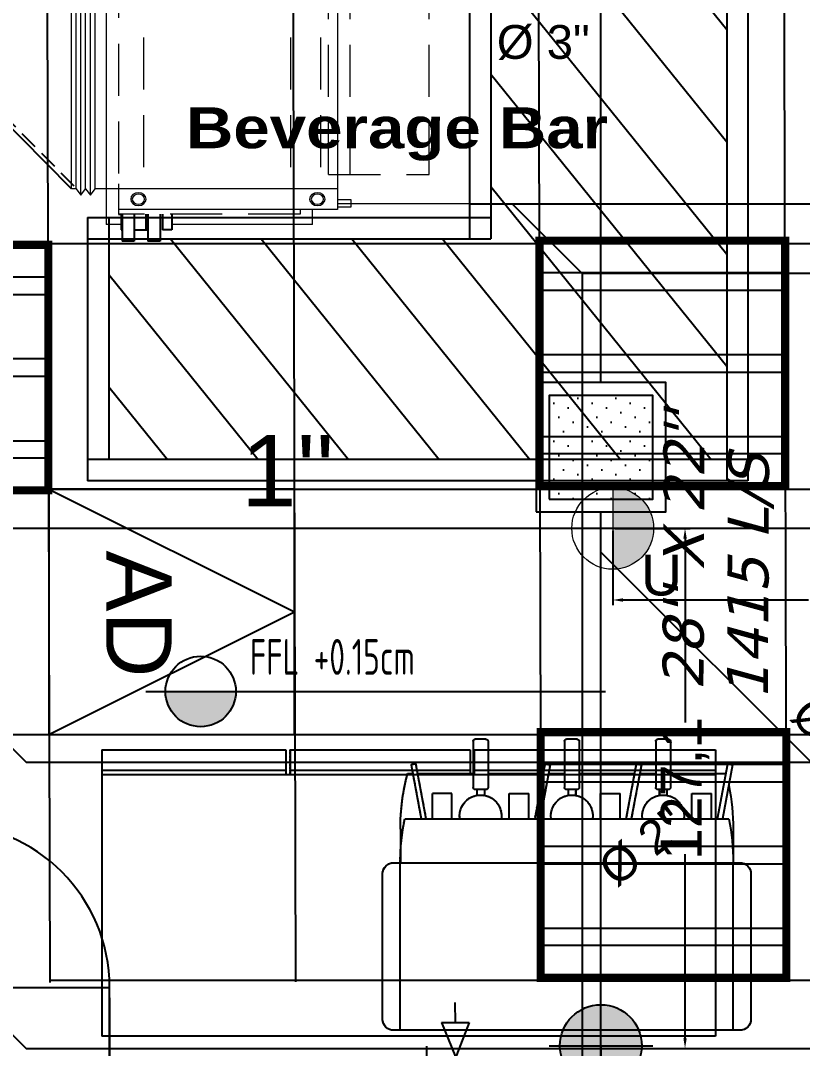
# Model space of a CAD drawing. Extents: x -2975 to 7327, y -1166 to 1029.
# Drawn here: x 892.8 to 1083.8, y -57.5 to 193.7 of the extents above; entities that cross this region are included whole.
import ezdxf

# ---------------------------------------------------------------- set-up
doc = ezdxf.new("R2010")
doc.units = 0
doc.header["$PDMODE"] = 34
for name, pattern in [('13032-XHV-L02-550$0$HIDDEN', [190, 127, -63]), ('DASHED', [0.75, 0.5, -0.25]), ('XR-Mince$0$Anchor Stor (Ground Floor Plan ) Xref$2$Retail Building ( Ground Floor ) Xref$0$HIDDEN', [0.375, 0.25, -0.125])]:
    doc.linetypes.add(name, pattern=pattern)
for name, color, linetype in [('09029-L-BLOCK A0$0$FIN', 2, 'Continuous'), ('13032-XHV-L02-550$0$X-WSP-M-04-550-M08-09$0$1F- CHW Model$0$M570G_PLANT', 3, 'Continuous'), ('E-TEXT-LIGHTING', 7, 'Continuous'), ('EQUIPMENT-GRATING', 34, 'Continuous'), ('fire fighting', 1, 'Continuous'), ('HVAC Duct', 5, 'Continuous'), ('HVAC SUPPLY AIR DUCT', 150, 'Continuous'), ('M-FIRE FIGHTING-1.5 INCH', 1, 'Continuous'), ('M-FIRE FIGHTING-2 INCH', 1, 'Continuous'), ('M-HVAC-BLUE', 5, 'Continuous'), ('M-PLUMBING-DRAIN-2 INCH', 6, 'Continuous'), ('PLAMPING', 5, 'Continuous'), ('XR-Mince$0$A-SYMB-LEVL', 8, 'Continuous'), ('XR-Mince$0$ceiling', 149, 'Continuous'), ('XR-Mince$0$ELEV-1', 249, 'Continuous'), ('XR-Mince$0$EQUIPMENTS', 15, 'Continuous'), ('XR-Mince$0$fur dashed', 15, 'XR-Mince$0$Anchor Stor (Ground Floor Plan ) Xref$2$Retail Building ( Ground Floor ) Xref$0$HIDDEN'), ('XR-Mince$0$lighting unit', 4, 'Continuous'), ('XR-Mince$0$new wall', 8, 'Continuous'), ('XR-Mince$0$TAXT', 8, 'Continuous'), ('XR-Mince$0$TEXT', 8, 'Continuous')]:
    doc.layers.add(name, color=color, linetype=linetype)
for name, color, linetype, lineweight in [('13032-XHV-L02-550$0$H-EQPM', 231, 'Continuous', 20), ('13032-XHV-L02-550$0$H-EQPM-HIDE', 54, '13032-XHV-L02-550$0$HIDDEN', 5), ('E-L-TEXT', 7, 'Continuous', 13), ('H', 7, 'Continuous', 13)]:
    doc.layers.add(name, color=color, linetype=linetype, lineweight=lineweight)
doc.styles.add('ROMANS', font='verdanai.ttf', dxfattribs={"height": 0.4})
doc.styles.get("Standard").update_dxf_attribs({"font": 'arial.ttf'})
doc.styles.add('XR-Mince$0$style3', font='')
doc.styles.add('XR-Mince$0$T25-50', font='architxt.shx', dxfattribs={"width": 0.75, "height": 12.5})
doc.styles.get('XR-Mince$0$style3').set_extended_font_data('Arial Black')
doc.dimstyles.new('ISO-25', dxfattribs={"dimtxt": 10, "dimasz": 2.5, "dimexe": 1.25, "dimexo": 0.625, "dimtad": 0, "dimtxsty": 'Standard', "dimcen": 2.5, "dimadec": 0, "dimazin": 0, "dimtfac": 1, "dimtix": 1, "dimtmove": 0, "dimatfit": 3, "dimfxl": 1, "dimarcsym": 0})

# ---------------------------------------------------------------- blocks, each defined once
blk = doc.blocks.new('XR-Mince$0$fdgdg')
at = {"layer": 'XR-Mince$0$lighting unit', "color": 4, "const_width": 2}
blk.add_lwpolyline([(-29237.05, -40224.26), (-29177.05, -40224.26), (-29177.05, -40284.26), (-29237.05, -40284.26)], close=True, dxfattribs=at)
at = {"layer": 'XR-Mince$0$lighting unit', "color": 4}
for points in [[(-29237.05, -40224.26), (-29177.05, -40224.26), (-29177.05, -40284.26), (-29237.05, -40284.26)], [(-29177.05, -40232.15), (-29237.05, -40232.15), (-29237.05, -40236.38), (-29177.05, -40236.38)], [(-29177.05, -40252.15), (-29237.05, -40252.15), (-29237.05, -40256.38), (-29177.05, -40256.38)], [(-29177.05, -40276.38), (-29237.05, -40276.38), (-29237.05, -40272.15), (-29177.05, -40272.15)]]:
    blk.add_lwpolyline(points, close=True, dxfattribs=at)
blk = doc.blocks.new('XR-Mince$0$lighting')
at = {"layer": 'XR-Mince$0$lighting unit'}
for p in [(26506.91, 19271.73), (26686.89, 19272.75), (26687.19, 19152.6)]:
    blk.add_blockref('XR-Mince$0$fdgdg', p, dxfattribs=at)
blk = doc.blocks.new('XR-Mince$0$ceiling')
at = {"layer": 'XR-Mince$0$ceiling', "linetype": 'Continuous'}
for p, q in [((-7790.16, -15952.24), (-7430.16, -15952.24)), ((-7790.01, -16012.24), (-7430.01, -16012.24)), ((-7729.86, -16072.24), (-7429.86, -16072.24)), ((-7669.71, -16132.24), (-7429.7, -16132.24))]:
    blk.add_line(p, q, dxfattribs=at)
for points in [[(-7609.7, -16132.69), (-7610.61, -15772.24)], [(-7549.7, -16132.54), (-7550.61, -15772.54)], [(-7489.7, -16132.39), (-7490.61, -15772.39)], [(-7669.7, -16132.84), (-7670.31, -15892.24)]]:
    blk.add_lwpolyline(points, dxfattribs=at)
blk = doc.blocks.new('XR-Mince$0$C10-03')
for p, q in [((0, 31.381), (15, 31.381)), ((18, 31.376), (15, 31.376)), ((18.938, 1.991), (18.937, 30.98)), ((23, 25.774), (23, 30.724)), ((18.937, 29.43), (21.187, 29.43)), ((21.187, 27.68), (21.187, 29.43)), ((18.937, 27.68), (21.187, 27.68)), ((25.875, 25.774), (21.736, 25.774)), ((21.549, 25.451), (21.031, 25.451)), ((21.549, 25.586), (21.549, 24.636)), ((26.062, 25.586), (26.062, 24.636)), ((21.549, 24.771), (21.031, 24.771)), ((25.875, 24.449), (21.736, 24.449)), ((23, 23.02), (23, 24.449)), ((23, 17.606), (23, 22.572)), ((18.937, 21.263), (21.187, 21.263)), ((21.187, 19.513), (21.187, 21.263)), ((18.937, 19.513), (21.187, 19.513)), ((25.875, 17.606), (21.736, 17.606)), ((21.549, 17.284), (21.031, 17.284)), ((21.549, 16.604), (21.031, 16.604)), ((21.549, 17.419), (21.549, 16.469)), ((26.063, 17.419), (26.063, 16.469)), ((25.875, 16.281), (21.736, 16.281)), ((23, 14.852), (23, 16.281)), ((23, 14.852), (23, 15.057)), ((23, 9.439), (23, 14.404)), ((18.938, 13.095), (21.188, 13.095)), ((21.188, 11.345), (21.188, 13.095)), ((18.938, 11.345), (21.188, 11.345)), ((21.549, 9.251), (21.549, 8.301)), ((25.875, 9.439), (21.736, 9.439)), ((26.063, 9.251), (26.063, 8.301)), ((21.549, 9.116), (21.031, 9.116)), ((21.549, 8.436), (21.031, 8.436)), ((25.875, 8.114), (21.736, 8.114)), ((23, 3.149), (23, 8.114)), ((18.938, 6.207), (21.188, 6.207)), ((21.188, 6.207), (21.188, 4.457)), ((18.938, 4.457), (21.188, 4.457)), ((23, 2.246), (23, 2.7)), ((0, 1.589), (15, 1.589)), ((18, 1.594), (15, 1.594))]:
    blk.add_line(p, q)
blk.add_lwpolyline([(14, 0, 0.414214), (15, 1), (15, 31.97, 0.414214), (14, 32.97), (1, 32.97, 0.414214), (0, 31.97), (0, 1, 0.414214), (1, 0)], format="xyb", close=True)
for points in [[(18.937, 29.981), (23.848, 30.897), (23.767, 31.331), (18.937, 30.429)], [(18.937, 21.814), (23.848, 22.73), (23.767, 23.163), (18.937, 22.262)], [(18.938, 13.646), (23.848, 14.562), (23.767, 14.996), (18.938, 14.094)], [(18.938, 3.907), (23.848, 2.99), (23.767, 2.557), (18.938, 3.458)]]:
    blk.add_lwpolyline(points)
for centre, radius, start, end in [((15, 11.884), 19.498, 78.34953, 90.00032), ((18, 11.879), 19.498, 78.46098, 90.00032), ((18, 11.879), 19.498, 75.14142, 75.24035), ((19.187, 25.111), 1.875, 262.33806, 97.66257), ((21.736, 25.586), 0.188, 90.00032, 180.00032), ((25.875, 25.586), 0.188, 0.00032, 90.00032), ((21.736, 24.636), 0.188, 180.00032, 270.00032), ((25.875, 24.636), 0.188, 270.00032, 0.00032), ((19.188, 16.944), 1.875, 262.33806, 97.66257), ((21.736, 17.419), 0.188, 90.00032, 180.00032), ((25.875, 17.419), 0.188, 0.00032, 90.00032), ((21.736, 16.469), 0.188, 180.00032, 270.00032), ((25.875, 16.469), 0.188, 270.00032, 0.00032), ((19.188, 8.776), 1.875, 262.33806, 97.66257), ((21.736, 9.251), 0.188, 90.00032, 180.00032), ((25.875, 9.251), 0.188, 0.00032, 90.00032), ((21.736, 8.301), 0.188, 180.00032, 270.00032), ((25.875, 8.301), 0.188, 270.00032, 0.00032), ((15, 21.087), 19.498, 270.00032, 281.6511), ((18, 21.092), 19.498, 270.00032, 284.85921)]:
    blk.add_arc(centre, radius, start, end)
blk = doc.blocks.new('XR-Mince$0$ref 150cm')
at = {"layer": 'XR-Mince$0$EQUIPMENTS'}
for p, q in [((-137162.7, 193760.7, 0), (-136712.7, 193760.7, 0)), ((-137162.7, 193760.7, 0), (-137162.7, 193060.7, 0)), ((-136712.7, 193760.7, 0), (-136712.7, 193700.7, 0)), ((-136702.7, 193760.7, 0), (-136262.7, 193760.7, 0)), ((-136702.7, 193760.7, 0), (-136702.7, 193700.7, 0)), ((-136262.7, 193760.7, 0), (-136262.7, 193700.7, 0)), ((-136252.7, 193760.7, 0), (-135663, 193760.7, 0)), ((-136252.7, 193760.7, 0), (-136252.7, 193700.7, 0)), ((-135663, 193760.7, 0), (-135663, 193060.7, 0)), ((-137162.7, 193710.7, 0), (-136712.7, 193710.7, 0)), ((-137162.7, 193700.7, 0), (-135663, 193700.7, 0)), ((-136702.7, 193710.7, 0), (-136262.7, 193710.7, 0)), ((-136252.7, 193710.7, 0), (-135663, 193710.7, 0)), ((-135663, 193060.7, 0), (-137162.7, 193060.7, 0))]:
    blk.add_line(p, q, dxfattribs=at)
blk = doc.blocks.new('XR-Mince$0$Equipment')
at = {"layer": 'XR-Mince$0$EQUIPMENTS', "linetype": 'ByBlock'}
for p, q in [((814.13, 92.48), (894.13, 12.48)), ((1003.62, 15.45, 0), (1062.59, 15.45, 0)), ((1062.59, 15.45, 0), (1062.59, -54.55, 0)), ((894.13, 12.48), (1100.07, 12.48)), ((894.13, 12.48), (1100.07, 12.48)), ((1003.62, 10.45, 0), (1062.59, 10.45, 0)), ((1063.07, -1.39, 0), (1065.57, 12.02, 0)), ((1066.76, 11.8, 0), (1064.3, -1.39, 0)), ((1065.57, 12.02, 0), (1066.76, 11.8, 0)), ((912.62, 9.45, 0), (1062.59, 9.45, 0)), ((1051.59, 9.7, 0), (1065.1, 9.7, 0)), ((1056.79, 4.76, 0), (1061.57, 4.76, 0)), ((1056.79, -1.39, 0), (1056.79, 4.76, 0)), ((1061.57, -1.39, 0), (1061.57, 4.76, 0)), ((986.67, -1.38, 0), (1065.8, -1.39, 0)), ((1066.88, -3.94, 0), (1066.88, -12.13, 0)), ((983.96, -12.13, 0), (1068.5, -12.13, 0)), ((1066.9, -53.08, 0), (1066.9, -12.13, 0)), ((1071.23, -14.86, 0), (1071.23, -50.35, 0))]:
    blk.add_line(p, q, dxfattribs=at)
at = {"layer": 'XR-Mince$0$EQUIPMENTS', "linetype": 'ByBlock', "extrusion": (0, 0, -1)}
for centre, major_axis, start_param, end_param in [((1013.66, -3.94, 0), (-37.64, 37.64), 2.096863, 2.09859), ((1013.66, -3.94, 0), (-37.64, 37.64), 2.154801, 2.3562), ((1013.67, -12.13, 0), (37.64, 37.64), 0.582059, 0.785404), ((1068.5, -14.86, 0), (1.93, 1.93), -0.785393, 0.785404)]:
    blk.add_ellipse(centre, major_axis=major_axis, ratio=1, start_param=start_param, end_param=end_param, dxfattribs=at)
at = {"layer": 'XR-Mince$0$EQUIPMENTS', "linetype": 'ByBlock', "xscale": -2.729754322033841, "yscale": 2.729754322033841, "zscale": 2.72975432203566, "rotation": 270}
blk.add_blockref('XR-Mince$0$C10-03', (981.23, -53.08, 0), dxfattribs=at)
at = {"layer": 'XR-Mince$0$EQUIPMENTS', "linetype": 'ByBlock', "xscale": 0.1, "yscale": 0.1, "zscale": 0.1}
blk.add_blockref('XR-Mince$0$ref 150cm', (14628.9, -19360.62, 0), dxfattribs=at)
blk = doc.blocks.new('XR-Mince')
at = {"layer": 'XR-Mince$0$A-SYMB-LEVL', "ltscale": 100}
h = blk.add_hatch(color=256, dxfattribs=at)
h.dxf.hatch_style = 1
h.set_gradient(color1=(0, 0, 255), color2=(132, 132, 132), tint=1, name='CURVED')
h.paths.add_polyline_path([(936.8, 29.72), (928.19, 29.72, 0.414214), (936.8, 21.11)])
h.paths.add_polyline_path([(945.4, 29.72), (936.8, 29.72), (936.8, 21.11, 0.414214)])
blk.add_line((923.37, 29.72), (1035.66, 29.72), dxfattribs=at)
blk.add_circle((936.8, 29.72), 8.61, dxfattribs=at)
at = {"layer": 'XR-Mince$0$new wall'}
for p, q in [((889.84, -53.23), (894.13, -57.52)), ((889.84, -53.23), (894.13, -57.52)), ((894.13, -57.52), (1175.03, -57.52)), ((894.13, -57.52), (1175.03, -57.52))]:
    blk.add_line(p, q, dxfattribs=at)
at = {"layer": 'XR-Mince$0$lighting unit', "linetype": 'Continuous'}
blk.add_blockref('XR-Mince$0$lighting', (3569.73, 21091.42), dxfattribs=at)
at = {"layer": 'XR-Mince$0$ELEV-1', "style": 'XR-Mince$0$style3'}
blk.add_text('Beverage Bar', height=10, dxfattribs=at).set_placement((933.23, 162.48, 0))
at = {"layer": 'XR-Mince$0$TEXT', "ltscale": 100, "style": 'XR-Mince$0$T25-50', "width": 0.75}
blk.add_text('FFL +0.15cm ', height=8.75, dxfattribs=at).set_placement((948.81, 33.79))
at = {"layer": 'XR-Mince$0$ceiling', "linetype": 'Continuous'}
blk.add_blockref('XR-Mince$0$ceiling', (8569.73, 16091.42), dxfattribs=at)
at = {"layer": 'XR-Mince$0$fur dashed'}
for p, q in [((1006.49, 18.06, 0), (1003.89, 18.06, 0)), ((1028.78, 18.06, 0), (1026.19, 18.06, 0)), ((1051.08, 18.06, 0), (1048.48, 18.06, 0)), ((912.62, 15.45, 0), (957.62, 15.45, 0)), ((912.62, 15.45, 0), (912.62, -54.55, 0)), ((957.62, 15.45, 0), (957.62, 9.45, 0)), ((958.62, 15.45, 0), (1002.62, 15.45, 0)), ((958.62, 15.45, 0), (958.62, 9.45, 0)), ((1002.62, 15.45, 0), (1002.62, 9.45, 0)), ((1003.38, 17.55, 0), (1003.38, 6.26, 0)), ((1003.62, 15.45, 0), (1003.62, 9.45, 0)), ((1007, 17.55, 0), (1007, 6.26, 0)), ((1025.68, 17.55, 0), (1025.68, 6.26, 0)), ((1029.29, 17.55, 0), (1029.29, 6.26, 0)), ((1047.97, 17.55, 0), (1047.97, 6.26, 0)), ((1051.59, 17.55, 0), (1051.59, 6.26, 0)), ((912.62, 10.45, 0), (957.62, 10.45, 0)), ((958.62, 10.45, 0), (1002.62, 10.45, 0)), ((989.4, 12.02, 0), (988.21, 11.8, 0)), ((988.21, 11.8, 0), (990.67, -1.38, 0)), ((991.9, -1.38, 0), (989.4, 12.02, 0)), ((1018.48, -1.38, 0), (1020.98, 12.02, 0)), ((1022.17, 11.8, 0), (1019.71, -1.38, 0)), ((1020.98, 12.02, 0), (1022.17, 11.8, 0)), ((1040.78, -1.38, 0), (1043.28, 12.02, 0)), ((1044.46, 11.8, 0), (1042, -1.38, 0)), ((1043.28, 12.02, 0), (1044.46, 11.8, 0)), ((987.36, 9.7, 0), (988.6, 9.7, 0)), ((989.83, 9.7, 0), (1003.38, 9.7, 0)), ((1007, 9.7, 0), (1020.55, 9.7, 0)), ((1021.78, 9.7, 0), (1025.68, 9.7, 0)), ((1021.78, 9.7, 0), (1022.33, 9.7, 0)), ((1029.29, 9.7, 0), (1042.85, 9.7, 0)), ((1044.07, 9.7, 0), (1047.97, 9.7, 0)), ((1006.49, 5.74, 0), (1003.89, 5.74, 0)), ((1004.26, 5.74, 0), (1004.26, 4.33, 0)), ((1006.12, 5.74, 0), (1006.12, 4.33, 0)), ((1028.78, 5.74, 0), (1026.19, 5.74, 0)), ((1026.56, 5.74, 0), (1026.56, 4.33, 0)), ((1028.41, 5.74, 0), (1028.41, 4.33, 0)), ((1051.08, 5.74, 0), (1048.48, 5.74, 0)), ((1048.85, 5.74, 0), (1048.85, 4.33, 0)), ((1050.71, 5.74, 0), (1050.71, 4.33, 0)), ((998.18, 4.76, 0), (993.4, 4.76, 0)), ((993.4, -1.38, 0), (993.4, 4.76, 0)), ((998.18, -1.38, 0), (998.18, 4.76, 0)), ((1012.2, -1.38, 0), (1012.2, 4.76, 0)), ((1012.2, 4.76, 0), (1016.98, 4.76, 0)), ((1016.98, -1.38, 0), (1016.98, 4.76, 0)), ((1034.5, 4.76, 0), (1039.27, 4.76, 0)), ((1034.5, -1.38, 0), (1034.5, 4.76, 0)), ((1039.27, -1.38, 0), (1039.27, 4.76, 0)), ((985.58, -3.94, 0), (985.58, -12.13, 0)), ((985.57, -53.08, 0), (985.57, -12.13, 0)), ((981.23, -50.35, 0), (981.23, -14.86, 0)), ((1062.59, -54.55, 0), (912.62, -54.55, 0)), ((1068.5, -53.08, 0), (983.96, -53.08, 0))]:
    blk.add_line(p, q, dxfattribs=at)
at = {"layer": 'XR-Mince$0$fur dashed', "extrusion": (0, 0, -1)}
for centre, major_axis, start_param, end_param in [((1003.89, 17.55, 0), (-0.362, 0.362), 5.497793, 7.068589), ((1006.49, 17.55, 0), (-0.362, 0.362), 0.785404, 2.3562), ((1026.19, 17.55, 0), (0.362, 0.362), 3.926996, 5.497793), ((1028.78, 17.55, 0), (-0.362, 0.362), 0.785404, 2.3562), ((1048.48, 17.55, 0), (0.362, 0.362), 3.926996, 5.497793), ((1051.08, 17.55, 0), (-0.362, 0.362), 0.785404, 2.3562), ((1038.81, -3.94, 0), (-37.64, 37.64), 5.497793, 5.757129), ((1003.89, 6.26, 0), (-0.362, 0.362), 3.926996, 5.497793), ((1006.49, 6.26, 0), (0.362, 0.362), 0.785404, 2.3562), ((1026.19, 6.26, 0), (0.362, 0.362), 2.3562, 3.926996), ((1028.78, 6.26, 0), (-0.362, 0.362), 2.3562, 3.926996), ((1048.48, 6.26, 0), (0.362, 0.362), 2.3562, 3.926996), ((1051.08, 6.26, 0), (0.362, 0.362), 0.785404, 2.3562), ((1005.19, -0.7, 0), (-3.62, 3.62), 5.364061, 8.773117), ((1027.48, -0.7, 0), (-3.62, 3.62), 5.364061, 8.773117), ((1049.78, -0.7, 0), (3.62, 3.62), 3.793265, 7.202321), ((1038.79, -12.13, 0), (37.64, 37.64), 3.926996, 4.130341), ((983.96, -14.86, 0), (-1.93, 1.93), 5.497793, 7.068589), ((983.96, -50.35, 0), (1.93, 1.93), 2.3562, 3.926996), ((1068.5, -50.35, 0), (1.93, 1.93), 0.785404, 2.3562)]:
    blk.add_ellipse(centre, major_axis=major_axis, ratio=1, start_param=start_param, end_param=end_param, dxfattribs=at)
at = {"layer": 'XR-Mince$0$TAXT'}
blk.add_blockref('XR-Mince$0$Equipment', (0, 0), dxfattribs=at)
blk = doc.blocks.new('A$C1A5F48AB')
at = {"layer": '13032-XHV-L02-550$0$H-EQPM', "color": 7}
for p, q in [((-2801.6, -7759.8), (-1291.7, -7759.8)), ((-2801.6, -7816.9), (-2801.6, -7759.8)), ((-1301.1, -7786.5), (-2888.4, -7786.5)), ((-2888.4, -7823.4), (-2888.4, -7786.5)), ((-2789, -7816.9), (-2863.3, -7816.9)), ((-2851.9, -8351.6), (-2851.9, -7816.9)), ((-2801.6, -8351.6), (-2801.6, -7816.9)), ((-2888.4, -8290.9), (-2888.4, -7947.6)), ((-2888.4, -8290.9), (-2851.9, -8290.9)), ((-1241.4, -8351.6), (-2851.9, -8351.6)), ((-2845.2, -8351.6), (-2845.2, -8385.3)), ((-2838.1, -8674.8), (-2838.1, -8351.6)), ((-2828.1, -8385.3), (-2828.1, -8351.6)), ((-2845.2, -8385.3), (-2828.1, -8385.3)), ((-1255.1, -8674.8), (-2838.1, -8674.8))]:
    blk.add_line(p, q, dxfattribs=at)
at = {"layer": '13032-XHV-L02-550$0$H-EQPM', "color": 7, "extrusion": (0, 0, -1)}
for centre, major_axis, start_param, end_param in [((-2826.7, -7865.7), (0, -18.9), 4.712389, 10.995574), ((-2826.7, -7865.7), (0, -15), 4.712389, 10.995574), ((-2826.7, -8302.8), (0, -18.9), -1.570796, 4.712389), ((-2826.7, -8302.8), (0, -15), 4.712389, 10.995574)]:
    blk.add_ellipse(centre, major_axis=major_axis, ratio=0.82762, start_param=start_param, end_param=end_param, dxfattribs=at)
at = {"layer": '13032-XHV-L02-550$0$H-EQPM-HIDE', "color": 7, "linetype": 'Continuous'}
for p, q in [((-2801.6, -7702.1), (-1291.7, -7702.1)), ((-2801.6, -7713.7), (-2801.6, -7702.1)), ((-2801.6, -7713.7), (-2816.8, -7725.2)), ((-2816.8, -7725.2), (-1276.5, -7725.2)), ((-2816.8, -7725.2), (-2801.6, -7736.7)), ((-2801.6, -7736.7), (-2816.8, -7748.3)), ((-2801.6, -7713.7), (-1291.7, -7713.7)), ((-2801.6, -7736.7), (-1291.7, -7736.7)), ((-2816.8, -7748.3), (-1276.5, -7748.3)), ((-2816.8, -7748.3), (-2801.6, -7759.8))]:
    blk.add_line(p, q, dxfattribs=at)
at = {"layer": '13032-XHV-L02-550$0$H-EQPM-HIDE', "color": 7, "linetype": '13032-XHV-L02-550$0$HIDDEN'}
for p, q in [((-2863.3, -8260.5), (-2863.3, -7816.9)), ((-1307, -7816.9), (-2781.2, -7816.9)), ((-1291.7, -7877.7), (-2801.6, -7877.7)), ((-1291.7, -8237.1), (-2801.6, -8237.1)), ((-2851.9, -8260.5), (-2863.3, -8260.5)), ((-1291.7, -8310.6), (-2801.6, -8310.6)), ((-2766.7, -8330.2), (-2226.3, -8330.2)), ((-2766.7, -8330.2), (-2766.7, -8575.6)), ((-2766.7, -8383.2), (-2226.3, -8383.2)), ((-2766.7, -8575.6), (-2226.3, -8575.6))]:
    blk.add_line(p, q, dxfattribs=at)
at = {"layer": '13032-XHV-L02-550$0$X-WSP-M-04-550-M08-09$0$1F- CHW Model$0$M570G_PLANT', "color": 7, "linetype": 'Continuous'}
for p, q in [((-2929.1, -7855.3), (-2929.1, -7825.8)), ((-2863.3, -7825.8), (-2929.1, -7825.8)), ((-2901.5, -7823.4), (-2901.5, -7825.8)), ((-2863.3, -7823.4), (-2901.5, -7823.4)), ((-2863.3, -7816.9), (-2863.3, -7821.5)), ((-2863.3, -7855.3), (-2929.1, -7855.3)), ((-2901.5, -7855.3), (-2901.5, -7888.9)), ((-2863.3, -7883.4), (-2901.5, -7883.4)), ((-2929.1, -7918.5), (-2929.1, -7888.9)), ((-2863.3, -7888.9), (-2929.1, -7888.9)), ((-2863.3, -7918.5), (-2929.1, -7918.5)), ((-2863.3, -7924.5), (-2901.5, -7924.5)), ((-2901.5, -7947.6), (-2901.5, -7924.5)), ((-2863.3, -7947.6), (-2901.5, -7947.6))]:
    blk.add_line(p, q, dxfattribs=at)
blk = doc.blocks.new('Cold Water Valve')
at = {"layer": 'PLAMPING', "color": 140}
for p, q in [((0, 0.045), (0, 0.0712)), ((-0.018, 0.045), (0.018, 0.045)), ((0.018, 0.045), (-0.018, -0.045)), ((-0.018, 0.045), (0.018, -0.045)), ((-0.0381, 0.0143), (-0.0381, -0.0143)), ((-0.0381, 0), (0.012, 0)), ((-0.018, -0.045), (0.018, -0.045)), ((0, -0.0712), (0, -0.045))]:
    blk.add_line(p, q, dxfattribs=at)
blk = doc.blocks.new('drain')
h = blk.add_hatch(color=5)
h.dxf.hatch_style = 1
h.paths.add_polyline_path([(3852.4, -3045.5, 1), (3952.4, -3045.5, 1)])
at = {"color": 5}
for p, q in [((3902.4, -2982.3), (3902.4, -3108.8)), ((3902.4, -3045.5), (3302.3, -3045.5)), ((3839.1, -3045.5), (3965.6, -3045.5))]:
    blk.add_line(p, q, dxfattribs=at)
blk.add_circle((3902.4, -3045.5), 50, dxfattribs=at)
blk = doc.blocks.new('*U61')
h = blk.add_hatch()
h.set_pattern_fill('DOTS', color=256, scale=0.5, angle=45, style=0)
h.set_pattern_definition([(45, (0, 0), (-0.0110485, 0.0331456), [0, -0.03125])])
h.paths.add_polyline_path([(0.12, 0.12), (-0.12, 0.12), (-0.12, -0.12), (0.12, -0.12)])
for points in [[(-0.15, -0.15), (0.15, -0.15), (0.15, 0.15), (-0.15, 0.15)], [(-0.12, -0.12), (0.12, -0.12), (0.12, 0.12), (-0.12, 0.12)]]:
    blk.add_lwpolyline(points, close=True)
blk = doc.blocks.new('upright')
at = {"layer": 'E-L-TEXT', "lineweight": 13}
h = blk.add_hatch(color=1, dxfattribs=at)
h.dxf.hatch_style = 1
h.set_gradient(color1=(255, 255, 0), color2=(255, 0, 0), tint=1, name='CYLINDER')
h.paths.add_polyline_path([(-33011550.8, 36709773.7), (-33011550.8, 36709573.7, 0.414214), (-33011450.8, 36709673.7, 0.414214)])
at = {"layer": 'E-L-TEXT', "color": 2, "lineweight": 13}
blk.add_line((-33011550.8, 36709773.7), (-33011550.8, 36709573.7), dxfattribs=at)
at = {"layer": 'E-L-TEXT', "color": 1, "lineweight": 13}
blk.add_circle((-33011550.8, 36709673.7), 100, dxfattribs=at)
at = {"color": 3}
blk.add_text('U', height=100, dxfattribs=at).set_placement((-33011482.3, 36709509.5))
blk = doc.blocks.new('*D111')
at = {"layer": 'Defpoints', "color": 0, "transparency": 16777216}
for p in [(1037.46, 69.59), (1175.03, 69.59), (1175.03, 52.08)]:
    blk.add_point(p, dxfattribs=at)
at = {"layer": 'M-FIRE FIGHTING-2 INCH', "color": 0, "lineweight": -2, "transparency": 16777216}
for p, q in [((1037.46, 68.96), (1037.46, 50.83)), ((1175.03, 68.96), (1175.03, 50.83)), ((1039.96, 52.08), (1085.33, 52.08)), ((1172.53, 52.08), (1127.15, 52.08))]:
    blk.add_line(p, q, dxfattribs=at)
at = {"layer": 'M-FIRE FIGHTING-2 INCH', "color": 0, "transparency": 16777216}
for points in [[(1039.96, 52.49), (1039.96, 51.66), (1037.46, 52.08)], [(1172.53, 52.49), (1172.53, 51.66), (1175.03, 52.08)]]:
    blk.add_solid(points, dxfattribs=at)
at = {"layer": 'M-FIRE FIGHTING-2 INCH', "color": 0, "transparency": 16777216, "insert": (1106.24, 52.08), "char_height": 10, "attachment_point": 5}
blk.add_mtext('137,57', dxfattribs=at)
blk = doc.blocks.new('*D112')
at = {"layer": 'Defpoints', "color": 0, "transparency": 16777216}
for p in [(1037.46, 69.59), (1034.58, -57.52), (1055.13, -57.52)]:
    blk.add_point(p, dxfattribs=at)
at = {"layer": 'M-FIRE FIGHTING-2 INCH', "color": 0, "lineweight": -2, "transparency": 16777216}
for p, q in [((1038.08, 69.59), (1056.38, 69.59)), ((1055.13, 67.09), (1055.13, 22.1)), ((1055.13, -55.02), (1055.13, -10.02)), ((1035.2, -57.52), (1056.38, -57.52))]:
    blk.add_line(p, q, dxfattribs=at)
at = {"layer": 'M-FIRE FIGHTING-2 INCH', "color": 0, "transparency": 16777216}
for points in [[(1054.72, 67.09), (1055.55, 67.09), (1055.13, 69.59)], [(1054.72, -55.02), (1055.55, -55.02), (1055.13, -57.52)]]:
    blk.add_solid(points, dxfattribs=at)
at = {"layer": 'M-FIRE FIGHTING-2 INCH', "color": 0, "transparency": 16777216, "insert": (1055.13, 6.04), "char_height": 10, "attachment_point": 5, "rotation": 90}
blk.add_mtext('127,1', dxfattribs=at)
blk = doc.blocks.new('*D134')
at = {"layer": 'Defpoints', "color": 0, "transparency": 16777216}
for p in [(629.37, -59.02), (629.6, -57.98), (935.78, -125.89)]:
    blk.add_point(p, dxfattribs=at)
at = {"layer": 'M-FIRE FIGHTING-2 INCH', "color": 0, "lineweight": -2, "transparency": 16777216}
for p, q in [((629.51, -58.41), (629.87, -56.75)), ((632.04, -58.51), (761.97, -86.87)), ((933.57, -124.32), (803.64, -95.96)), ((935.92, -125.28), (936.28, -123.63))]:
    blk.add_line(p, q, dxfattribs=at)
at = {"layer": 'M-FIRE FIGHTING-2 INCH', "color": 0, "transparency": 16777216}
for points in [[(632.13, -58.1), (631.96, -58.92), (629.6, -57.98)], [(933.66, -123.91), (933.48, -124.73), (936.01, -124.85)]]:
    blk.add_solid(points, dxfattribs=at)
at = {"layer": 'M-FIRE FIGHTING-2 INCH', "color": 0, "transparency": 16777216, "insert": (782.81, -91.41), "char_height": 10, "attachment_point": 5, "rotation": 347.6879}
blk.add_mtext('313,62', dxfattribs=at)
blk = doc.blocks.new('pf')
at = {"layer": 'HVAC Duct', "color": 2}
for p, q in [((433.2251, -29.9061), (433.2251, -31.0491)), ((433.2251, -29.9061), (433.9713, -29.9061)), ((433.2851, -29.9061), (433.2851, -31.0491)), ((433.9113, -31.7779), (433.9113, -29.9061)), ((433.9713, -31.7779), (433.9713, -29.9061)), ((433.2251, -29.9661), (433.9113, -29.9661)), ((433.3869, -29.9661), (433.9113, -30.3892)), ((433.7054, -29.9661), (433.9113, -30.1322)), ((433.2851, -30.141), (433.9113, -30.6462)), ((433.2851, -30.3979), (433.9113, -30.9031)), ((433.2851, -30.6549), (433.9113, -31.1601)), ((433.2851, -30.9119), (433.9113, -31.4171)), ((431.2503, -30.9891), (433.2851, -30.9891)), ((431.2503, -31.0491), (433.2851, -31.0491)), ((431.8627, -31.0491), (432.6915, -31.7179)), ((432.1812, -31.0491), (433.01, -31.7179)), ((432.4997, -31.0491), (433.3285, -31.7179)), ((432.8182, -31.0491), (433.647, -31.7179)), ((433.1367, -31.0491), (433.9113, -31.6741)), ((430.5642, -31.7179), (433.9713, -31.7179)), ((430.5642, -31.7779), (433.9713, -31.7779))]:
    blk.add_line(p, q, dxfattribs=at)
blk = doc.blocks.new('$0$AD')
at = {"layer": '09029-L-BLOCK A0$0$FIN', "color": 1}
for p, q in [((110603.299, 37018.8049), (110602.699, 37018.8049)), ((110602.699, 37018.8049), (110602.699, 37018.2049)), ((110602.699, 37018.2049), (110602.999, 37018.8049)), ((110603.299, 37018.2049), (110602.999, 37018.8049)), ((110603.299, 37018.2049), (110603.299, 37018.8049)), ((110602.699, 37018.2049), (110603.299, 37018.2049))]:
    blk.add_line(p, q, dxfattribs=at)
at = {"layer": '09029-L-BLOCK A0$0$FIN', "color": 1, "insert": (110602.849, 37018.5049), "char_height": 0.16, "attachment_point": 1}
blk.add_mtext_dynamic_manual_height_columns('AD', width=0.173899, gutter_width=12.5, heights=[0], dxfattribs=at)

msp = doc.modelspace()

# ---------------------------------------------------------------- block references
at = {"layer": 'E-TEXT-LIGHTING'}
msp.add_blockref('XR-Mince', (0, 0), dxfattribs=at)

# ---------------------------------------------------------------- next in the draw order: linework, layer by layer
at = {"layer": 'M-FIRE FIGHTING-1.5 INCH'}
msp.add_line((1109.827, 69.589), (212.517, 69.589), dxfattribs=at)
at = {"layer": 'M-HVAC-BLUE', "color": 3, "linetype": 'DASHED', "ltscale": 9}
msp.add_line((905.879, 153.19), (865.879, 193.683), dxfattribs=at)
at = {"layer": 'M-HVAC-BLUE', "color": 3, "linetype": 'Continuous'}
for p, q in [((905.239, 152.557), (865.239, 193.05)), ((1002.509, 148.9), (1100.591, 148.9)), ((1029.959, 131.84), (1012.899, 148.9)), ((1099.959, 131.84), (1029.959, 131.84)), ((1029.959, 131.84), (1029.959, -69.516))]:
    msp.add_line(p, q, dxfattribs=at)
at = {"layer": 'M-HVAC-BLUE', "color": 3}
for p, q in [((884.561, -42.63, 0), (914.561, -42.63, 0)), ((914.561, -143.288, 0), (914.561, -42.63, 0)), ((914.64, -143.288, 0), (914.64, -45.126, 0))]:
    msp.add_line(p, q, dxfattribs=at)
msp.add_arc((874.561, -42.63, 0), 40, 0, 89.91878, dxfattribs=at)
at = {"layer": 'M-PLUMBING-DRAIN-2 INCH', "color": 6, "linetype": 'Continuous'}
for p, q in [((1034.577, 105.228), (1034.577, 278.688)), ((1034.577, -57.516), (1034.577, 73.588)), ((1151.868, -53.55, -0.001), (1034.577, 63.742, -0.001))]:
    msp.add_line(p, q, dxfattribs=at)

# ---------------------------------------------------------------- next in the draw order: block references
at = {"xscale": 0.2, "yscale": 0.2, "zscale": 0.2, "rotation": 89.99972562475443}
msp.add_blockref('drain', (425.467, -837.32), dxfattribs=at)
at = {"layer": 'EQUIPMENT-GRATING', "xscale": 105.4687500000001, "yscale": 105.4687500000001, "zscale": 105.4687500000001}
msp.add_blockref('*U61', (1034.577, 89.408), dxfattribs=at)
at = {"layer": 'fire fighting', "color": 1, "lineweight": 13, "xscale": 0.1, "yscale": 0.1, "zscale": 0.1}
msp.add_blockref('upright', (3302192.544, -3670897.776), dxfattribs=at)
at = {"layer": 'H', "color": 3, "linetype": 'Continuous', "xscale": 0.1, "yscale": 0.1, "zscale": 0.1, "rotation": 90}
msp.add_blockref('A$C1A5F48AB', (135.027, 432.714), dxfattribs=at)
at = {"layer": 'M-HVAC-BLUE'}
for name, p, xscale, yscale, zscale, rotation in [('pf', (-1668.208, 37481.92), -86.18239858312988, 86.18239858312988, 86.18239858312688, 90), ('$0$AD', (-3700920.763, 11060349.082), 100, 100, 100, 270)]:
    msp.add_blockref(name, p, dxfattribs=dict(at, xscale=xscale, yscale=yscale, zscale=zscale, rotation=rotation))
at = {"layer": 'PLAMPING', "color": 5, "xscale": 187.5, "yscale": 187.5, "zscale": 187.5, "rotation": 0.3963870762045894}
msp.add_blockref('Cold Water Valve', (999.098, -59.602), dxfattribs=at)

# ---------------------------------------------------------------- next in the draw order: texts
at = {"layer": 'HVAC SUPPLY AIR DUCT', "style": 'ROMANS'}
for s, p in [("28'' X 22''", (1059.622, 30.01)), ('1415 L/S', (1075.371, 27.608))]:
    msp.add_text(s, height=10, rotation=89.7621, dxfattribs=at).set_placement(p)
at = {"layer": 'M-FIRE FIGHTING-1.5 INCH', "color": 2, "linetype": 'Continuous'}
msp.add_text("1''", height=17.4111, dxfattribs=at).set_placement((946.703, 74.985))
at = {"layer": 'M-PLUMBING-DRAIN-2 INCH', "color": 32, "true_color": 0xcd6928}
msp.add_text('%%C 3" ', height=8.2643, dxfattribs=at).set_placement((1009.154, 184.325, 0))
for rotation, p in [(315, (1080.493, 23.262)), (37.87016, (1038.211, -18.293))]:
    msp.add_text('%%C 2" ', height=8.2643, rotation=rotation, dxfattribs=at).set_placement(p)

# ---------------------------------------------------------------- next in the draw order: dimensions: what is measured, and where the dimension line sits
at = {"layer": 'M-FIRE FIGHTING-2 INCH', "color": 32, "true_color": 0xcd6928}
dim = msp.add_linear_dim(base=(1055.1345, -57.5155), p1=(1037.4591, 69.5893), p2=(1034.5768, -57.5155), angle=90, dimstyle='ISO-25', dxfattribs=at)
dim.commit()
dim.dimension.update_dxf_attribs({"geometry": '*D112', "text_midpoint": (1055.1345, 6.0369)})
dim = msp.add_linear_dim(base=(1175.027, 52.078), p1=(1037.459, 69.589), p2=(1175.027, 69.589), dimstyle='ISO-25', dxfattribs=at)
dim.commit()
dim.dimension.update_dxf_attribs({"geometry": '*D111', "text_midpoint": (1106.243, 52.078)})
dim = msp.add_aligned_dim(p1=(935.783, -125.893), p2=(629.375, -59.018), distance=-1.066, dimstyle='ISO-25', dxfattribs=at)
dim.commit()
dim.dimension.update_dxf_attribs({"geometry": '*D134', "text_midpoint": (782.806, -91.414)})

doc.saveas('drawing.dxf')
